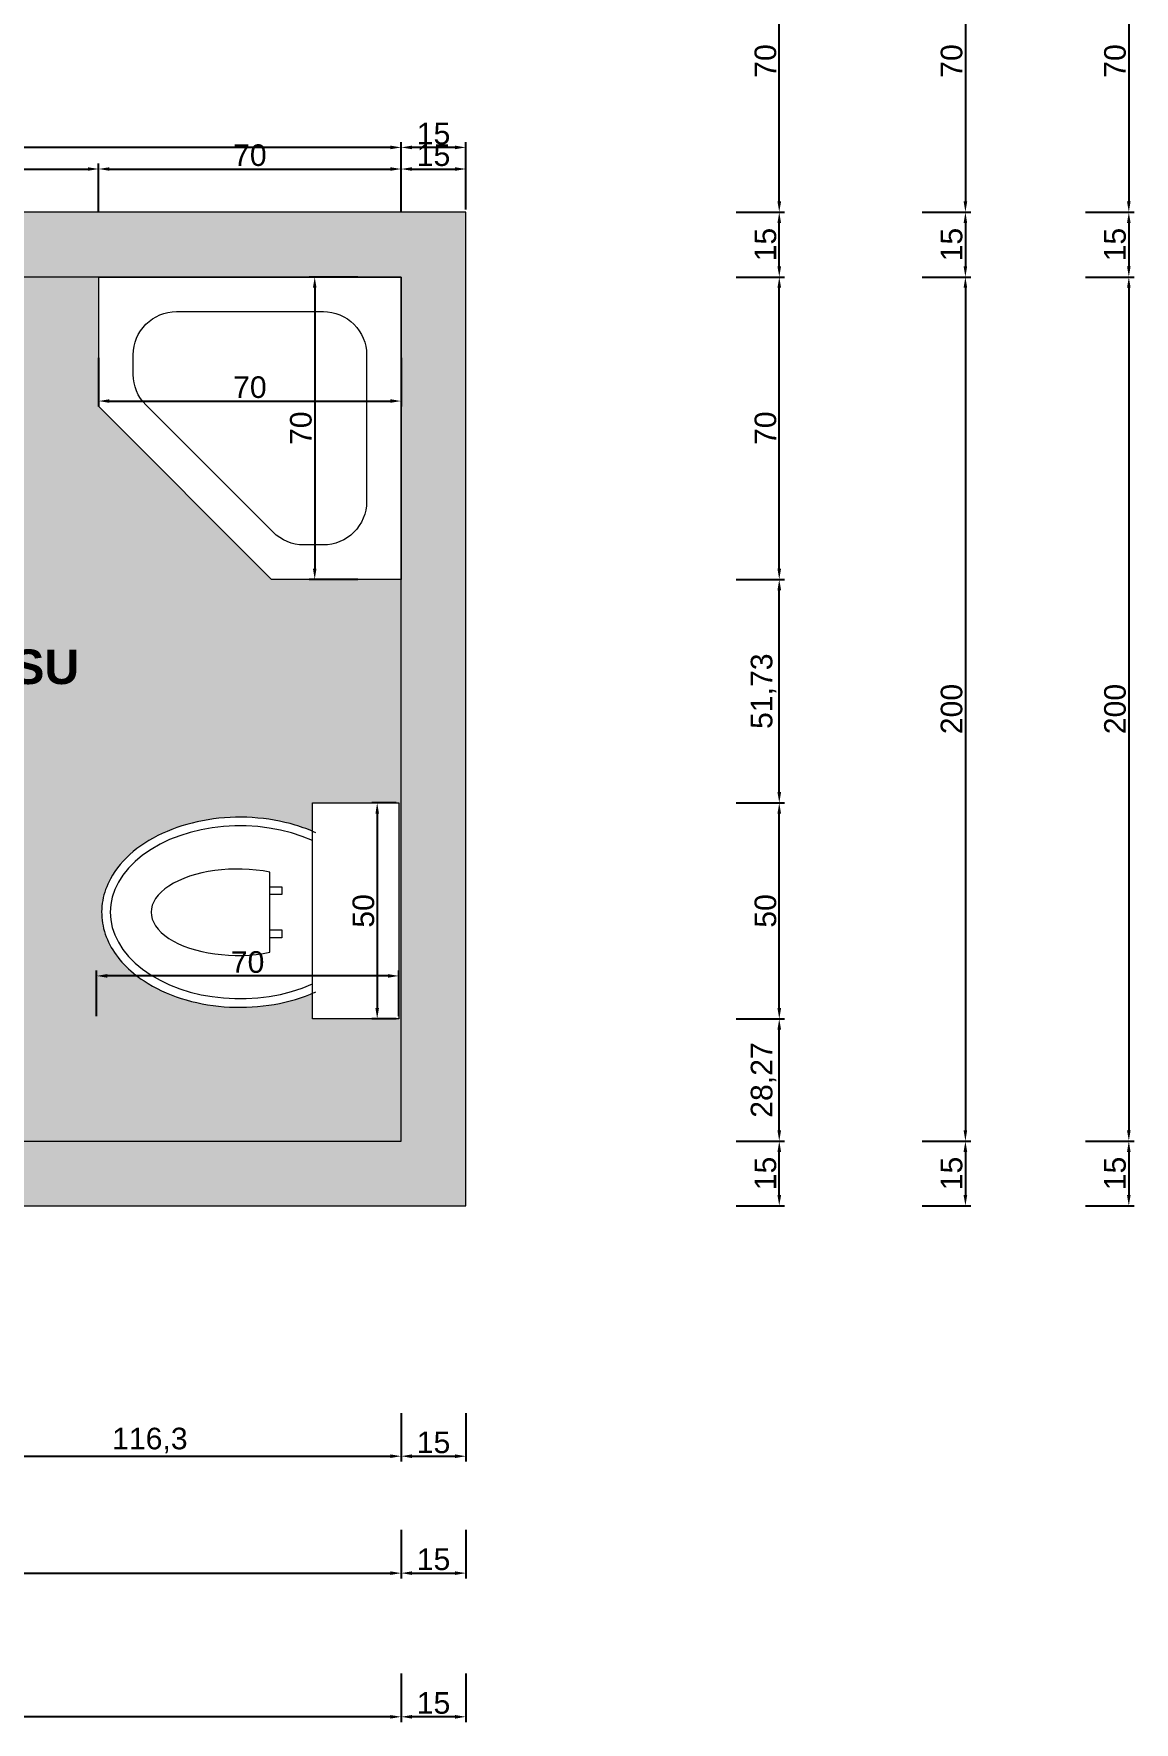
# Model space of a CAD drawing. Header units: centimetres. Extents: x -1214 to 5930, y 2765 to 5950.
# Drawn here: x 5156.2 to 5410.9, y 3075.6 to 3466.4 of the extents above; entities that cross this region are included whole.
import ezdxf

# ---------------------------------------------------------------- set-up
doc = ezdxf.new("R2010")
doc.units = ezdxf.units.CM
for name, color, linetype, lineweight in [('duvar', 251, 'Continuous', 20), ('tefriş', 4, 'Continuous', 9), ('ölçü', 64, 'Continuous', 20)]:
    doc.layers.add(name, color=color, linetype=linetype, lineweight=lineweight)
doc.layers.add('text', color=251, linetype='Continuous')
doc.layers.add('zemin', color=8, linetype='Continuous')
doc.styles.get("Standard").update_dxf_attribs({"font": 'arial.ttf'})
doc.dimstyles.new('yeni ölçü', dxfattribs={"dimtxt": 5, "dimasz": 2.5, "dimexe": 1.25, "dimexo": 0.625, "dimtad": 1, "dimtxsty": 'Standard', "dimcen": 2.45, "dimclrt": 256, "dimadec": 0, "dimazin": 0, "dimtfac": 1, "dimtmove": 0, "dimatfit": 3, "dimfxl": 10, "dimfxlon": 1, "dimarcsym": 0})

# ---------------------------------------------------------------- blocks, each defined once
blk = doc.blocks.new('KLZ_001_Y')
at = {"layer": 'tefriş'}
blk.add_lwpolyline([(0, -50), (-20, -50), (-20, 0), (0, 0)], close=True, dxfattribs=at)
for points in [[(-29.83, -34.56), (-29.83, -16.01)], [(-29.83, -19.4), (-27.1, -19.4), (-27.1, -21.19), (-29.83, -21.19)], [(-29.83, -19.4), (-27.1, -19.4), (-27.1, -21.19), (-29.83, -21.19)], [(-29.83, -29.4), (-27.1, -29.4), (-27.1, -31.19), (-29.83, -31.19)]]:
    blk.add_lwpolyline(points, dxfattribs=at)
for centre, major_axis, ratio, start_param, end_param in [((-36.78, -25.3), (-30, 0), 0.666667, 4.118763, 8.447608), ((-37.31, -25.29), (-20, 0), 0.5, 4.329021, 8.237349)]:
    blk.add_ellipse(centre, major_axis=major_axis, ratio=ratio, start_param=start_param, end_param=end_param, dxfattribs=at)
blk.add_open_spline([(-19.18, -6.9), (-20.7, -6.22), (-22.3, -5.62), (-27.12, -4.19), (-30.49, -3.6), (-37.34, -3.18), (-40.81, -3.35), (-47.5, -4.43), (-50.72, -5.34), (-56.59, -7.82), (-59.24, -9.4), (-63.69, -13.1), (-65.5, -15.23), (-67.62, -19.15), (-68.23, -20.84), (-68.85, -24.3), (-68.86, -26.06), (-68.3, -29.52), (-67.72, -31.22), (-66.03, -34.44), (-64.92, -35.96), (-62.25, -38.77), (-60.7, -40.06), (-56.43, -42.87), (-53.53, -44.23), (-47.25, -46.24), (-43.88, -46.89), (-37.01, -47.43), (-33.51, -47.32), (-26.74, -46.34), (-23.47, -45.47), (-20.04, -44.08), (-19.61, -43.9), (-19.18, -43.7)], degree=3, knots=[4.118763, 4.118763, 4.118763, 4.118763, 4.291947, 4.291947, 4.620793, 4.620793, 4.949639, 4.949639, 5.278485, 5.278485, 5.607332, 5.607332, 5.936178, 5.936178, 6.163927, 6.163927, 6.391676, 6.391676, 6.619425, 6.619425, 6.847174, 6.847174, 7.074923, 7.074923, 7.405918, 7.405918, 7.736913, 7.736913, 8.067908, 8.067908, 8.398904, 8.398904, 8.447608, 8.447608, 8.447608, 8.447608], dxfattribs=at)
blk = doc.blocks.new('DUŞ_001_Y')
at = {"layer": 'tefriş'}
blk.add_lwpolyline([(-70, 0), (0, 0), (0, -60), (0, -70), (-30, -70), (-70, -30), (-70, 0)], dxfattribs=at)
blk.add_lwpolyline([(-52, -8), (-18, -8, -0.414214), (-8, -18), (-8, -52, -0.414214), (-18, -62), (-22.54, -62, -0.198912), (-29.62, -59.07), (-59.07, -29.62, -0.198912), (-62, -22.54), (-62, -18, -0.414214)], format="xyb", close=True, dxfattribs=at)
blk = doc.blocks.new('*D144')
at = {"layer": 'Defpoints', "color": 0, "transparency": 16777216}
for p in [(5256.21, 3495.13), (5256.21, 3425.13), (5409.62, 3425.13)]:
    blk.add_point(p, dxfattribs=at)
at = {"layer": 'ölçü', "color": 0, "lineweight": -2, "transparency": 16777216}
for p, q in [((5399.62, 3495.13), (5410.87, 3495.13)), ((5409.62, 3492.63), (5409.62, 3427.63)), ((5399.62, 3425.13), (5410.87, 3425.13))]:
    blk.add_line(p, q, dxfattribs=at)
at = {"layer": 'ölçü', "color": 0, "transparency": 16777216}
for points in [[(5409.2, 3492.63), (5410.03, 3492.63), (5409.62, 3495.13)], [(5409.2, 3427.63), (5410.03, 3427.63), (5409.62, 3425.13)]]:
    blk.add_solid(points, dxfattribs=at)
at = {"layer": 'ölçü', "transparency": 16777216, "insert": (5406.44, 3460.13), "char_height": 5, "attachment_point": 5, "rotation": 90}
blk.add_mtext('70', dxfattribs=at)
blk = doc.blocks.new('*D145')
at = {"layer": 'Defpoints', "color": 0, "transparency": 16777216}
for p in [(5256.21, 3425.13), (5241.21, 3410.13), (5409.62, 3410.13)]:
    blk.add_point(p, dxfattribs=at)
at = {"layer": 'ölçü', "color": 0, "lineweight": -2, "transparency": 16777216}
for p, q in [((5399.62, 3425.13), (5410.87, 3425.13)), ((5409.62, 3422.63), (5409.62, 3412.63)), ((5399.62, 3410.13), (5410.87, 3410.13))]:
    blk.add_line(p, q, dxfattribs=at)
at = {"layer": 'ölçü', "color": 0, "transparency": 16777216}
for points in [[(5409.2, 3422.63), (5410.03, 3422.63), (5409.62, 3425.13)], [(5409.2, 3412.63), (5410.03, 3412.63), (5409.62, 3410.13)]]:
    blk.add_solid(points, dxfattribs=at)
at = {"layer": 'ölçü', "transparency": 16777216, "insert": (5406.44, 3417.63), "char_height": 5, "attachment_point": 5, "rotation": 90}
blk.add_mtext('15', dxfattribs=at)
blk = doc.blocks.new('*D146')
at = {"layer": 'Defpoints', "color": 0, "transparency": 16777216}
for p in [(5241.21, 3410.13), (5241.21, 3210.13), (5409.62, 3210.13)]:
    blk.add_point(p, dxfattribs=at)
at = {"layer": 'ölçü', "color": 0, "lineweight": -2, "transparency": 16777216}
for p, q in [((5399.62, 3410.13), (5410.87, 3410.13)), ((5409.62, 3407.63), (5409.62, 3212.63)), ((5399.62, 3210.13), (5410.87, 3210.13))]:
    blk.add_line(p, q, dxfattribs=at)
at = {"layer": 'ölçü', "color": 0, "transparency": 16777216}
for points in [[(5409.2, 3407.63), (5410.03, 3407.63), (5409.62, 3410.13)], [(5409.2, 3212.63), (5410.03, 3212.63), (5409.62, 3210.13)]]:
    blk.add_solid(points, dxfattribs=at)
at = {"layer": 'ölçü', "transparency": 16777216, "insert": (5406.44, 3310.13), "char_height": 5, "attachment_point": 5, "rotation": 90}
blk.add_mtext('200', dxfattribs=at)
blk = doc.blocks.new('*D147')
at = {"layer": 'Defpoints', "color": 0, "transparency": 16777216}
for p in [(5241.21, 3210.13), (5256.21, 3195.13), (5409.62, 3195.13)]:
    blk.add_point(p, dxfattribs=at)
at = {"layer": 'ölçü', "color": 0, "lineweight": -2, "transparency": 16777216}
for p, q in [((5399.62, 3210.13), (5410.87, 3210.13)), ((5409.62, 3207.63), (5409.62, 3197.63)), ((5399.62, 3195.13), (5410.87, 3195.13))]:
    blk.add_line(p, q, dxfattribs=at)
at = {"layer": 'ölçü', "color": 0, "transparency": 16777216}
for points in [[(5409.2, 3207.63), (5410.03, 3207.63), (5409.62, 3210.13)], [(5409.2, 3197.63), (5410.03, 3197.63), (5409.62, 3195.13)]]:
    blk.add_solid(points, dxfattribs=at)
at = {"layer": 'ölçü', "transparency": 16777216, "insert": (5406.44, 3202.63), "char_height": 5, "attachment_point": 5, "rotation": 90}
blk.add_mtext('15', dxfattribs=at)
blk = doc.blocks.new('*D133')
at = {"layer": 'Defpoints', "color": 0, "transparency": 16777216}
for p in [(5241.21, 3210.13), (5256.21, 3195.13), (5241.21, 3076.87)]:
    blk.add_point(p, dxfattribs=at)
at = {"layer": 'ölçü', "color": 0, "lineweight": -2, "transparency": 16777216}
for p, q in [((5241.21, 3086.87), (5241.21, 3075.62)), ((5256.21, 3086.87), (5256.21, 3075.62)), ((5253.71, 3076.87), (5243.71, 3076.87))]:
    blk.add_line(p, q, dxfattribs=at)
at = {"layer": 'ölçü', "color": 0, "transparency": 16777216}
for points in [[(5243.71, 3077.28), (5243.71, 3076.45), (5241.21, 3076.87)], [(5253.71, 3077.28), (5253.71, 3076.45), (5256.21, 3076.87)]]:
    blk.add_solid(points, dxfattribs=at)
at = {"layer": 'ölçü', "transparency": 16777216, "insert": (5248.71, 3080.04), "char_height": 5, "attachment_point": 5}
blk.add_mtext('15', dxfattribs=at)
blk = doc.blocks.new('*D134')
at = {"layer": 'Defpoints', "color": 0, "transparency": 16777216}
for p in [(5006.21, 3210.13), (5241.21, 3210.13), (5006.21, 3076.87)]:
    blk.add_point(p, dxfattribs=at)
at = {"layer": 'ölçü', "color": 0, "lineweight": -2, "transparency": 16777216}
for p, q in [((5006.21, 3086.87), (5006.21, 3075.62)), ((5241.21, 3086.87), (5241.21, 3075.62)), ((5238.71, 3076.87), (5008.71, 3076.87))]:
    blk.add_line(p, q, dxfattribs=at)
at = {"layer": 'ölçü', "color": 0, "transparency": 16777216}
for points in [[(5008.71, 3077.28), (5008.71, 3076.45), (5006.21, 3076.87)], [(5238.71, 3077.28), (5238.71, 3076.45), (5241.21, 3076.87)]]:
    blk.add_solid(points, dxfattribs=at)
at = {"layer": 'ölçü', "transparency": 16777216, "insert": (5123.71, 3080.04), "char_height": 5, "attachment_point": 5}
blk.add_mtext('235', dxfattribs=at)
blk = doc.blocks.new('*D148')
at = {"layer": 'Defpoints', "color": 0, "transparency": 16777216}
for p in [(5006.21, 3210.13), (5241.21, 3210.13), (5241.21, 3110.13)]:
    blk.add_point(p, dxfattribs=at)
at = {"layer": 'ölçü', "color": 0, "lineweight": -2, "transparency": 16777216}
for p, q in [((5006.21, 3120.13), (5006.21, 3108.88)), ((5241.21, 3120.13), (5241.21, 3108.88)), ((5008.71, 3110.13), (5238.71, 3110.13))]:
    blk.add_line(p, q, dxfattribs=at)
at = {"layer": 'ölçü', "color": 0, "transparency": 16777216}
for points in [[(5008.71, 3110.54), (5008.71, 3109.71), (5006.21, 3110.13)], [(5238.71, 3110.54), (5238.71, 3109.71), (5241.21, 3110.13)]]:
    blk.add_solid(points, dxfattribs=at)
at = {"layer": 'ölçü', "transparency": 16777216, "insert": (5123.71, 3113.31), "char_height": 5, "attachment_point": 5}
blk.add_mtext('235', dxfattribs=at)
blk = doc.blocks.new('*D149')
at = {"layer": 'Defpoints', "color": 0, "transparency": 16777216}
for p in [(5241.21, 3210.13), (5256.21, 3195.13), (5256.21, 3110.13)]:
    blk.add_point(p, dxfattribs=at)
at = {"layer": 'ölçü', "color": 0, "lineweight": -2, "transparency": 16777216}
for p, q in [((5241.21, 3120.13), (5241.21, 3108.88)), ((5256.21, 3120.13), (5256.21, 3108.88)), ((5243.71, 3110.13), (5253.71, 3110.13))]:
    blk.add_line(p, q, dxfattribs=at)
at = {"layer": 'ölçü', "color": 0, "transparency": 16777216}
for points in [[(5243.71, 3110.54), (5243.71, 3109.71), (5241.21, 3110.13)], [(5253.71, 3110.54), (5253.71, 3109.71), (5256.21, 3110.13)]]:
    blk.add_solid(points, dxfattribs=at)
at = {"layer": 'ölçü', "transparency": 16777216, "insert": (5248.71, 3113.3), "char_height": 5, "attachment_point": 5}
blk.add_mtext('15', dxfattribs=at)
blk = doc.blocks.new('*D194')
at = {"layer": 'Defpoints', "color": 0, "transparency": 16777216}
for p in [(5241.21, 3440.13), (5256.21, 3425.13), (5241.21, 3410.13)]:
    blk.add_point(p, dxfattribs=at)
at = {"layer": 'ölçü', "color": 0, "lineweight": -2, "transparency": 16777216}
for p, q in [((5241.21, 3430.13), (5241.21, 3441.38)), ((5253.71, 3440.13), (5243.71, 3440.13)), ((5256.21, 3430.13), (5256.21, 3441.38))]:
    blk.add_line(p, q, dxfattribs=at)
at = {"layer": 'ölçü', "color": 0, "transparency": 16777216}
for points in [[(5243.71, 3440.54), (5243.71, 3439.71), (5241.21, 3440.13)], [(5253.71, 3440.54), (5253.71, 3439.71), (5256.21, 3440.13)]]:
    blk.add_solid(points, dxfattribs=at)
at = {"layer": 'ölçü', "transparency": 16777216, "insert": (5248.71, 3443.3), "char_height": 5, "attachment_point": 5}
blk.add_mtext('15', dxfattribs=at)
blk = doc.blocks.new('*D195')
at = {"layer": 'Defpoints', "color": 0, "transparency": 16777216}
for p in [(5006.21, 3440.13), (5006.21, 3425.13), (5241.21, 3410.13)]:
    blk.add_point(p, dxfattribs=at)
at = {"layer": 'ölçü', "color": 0, "lineweight": -2, "transparency": 16777216}
for p, q in [((5006.21, 3430.13), (5006.21, 3441.38)), ((5238.71, 3440.13), (5008.71, 3440.13)), ((5241.21, 3430.13), (5241.21, 3441.38))]:
    blk.add_line(p, q, dxfattribs=at)
at = {"layer": 'ölçü', "color": 0, "transparency": 16777216}
for points in [[(5008.71, 3440.54), (5008.71, 3439.71), (5006.21, 3440.13)], [(5238.71, 3440.54), (5238.71, 3439.71), (5241.21, 3440.13)]]:
    blk.add_solid(points, dxfattribs=at)
at = {"layer": 'ölçü', "transparency": 16777216, "insert": (5123.71, 3443.31), "char_height": 5, "attachment_point": 5}
blk.add_mtext('235', dxfattribs=at)
blk = doc.blocks.new('*D199')
at = {"layer": 'Defpoints', "color": 0, "transparency": 16777216}
for p in [(5256.21, 3495.13), (5256.21, 3425.13), (5371.8, 3425.13)]:
    blk.add_point(p, dxfattribs=at)
at = {"layer": 'ölçü', "color": 0, "lineweight": -2, "transparency": 16777216}
for p, q in [((5361.8, 3495.13), (5373.05, 3495.13)), ((5371.8, 3492.63), (5371.8, 3427.63)), ((5361.8, 3425.13), (5373.05, 3425.13))]:
    blk.add_line(p, q, dxfattribs=at)
at = {"layer": 'ölçü', "color": 0, "transparency": 16777216}
for points in [[(5371.38, 3492.63), (5372.21, 3492.63), (5371.8, 3495.13)], [(5371.38, 3427.63), (5372.21, 3427.63), (5371.8, 3425.13)]]:
    blk.add_solid(points, dxfattribs=at)
at = {"layer": 'ölçü', "transparency": 16777216, "insert": (5368.62, 3460.13), "char_height": 5, "attachment_point": 5, "rotation": 90}
blk.add_mtext('70', dxfattribs=at)
blk = doc.blocks.new('*D200')
at = {"layer": 'Defpoints', "color": 0, "transparency": 16777216}
for p in [(5256.21, 3425.13), (5241.21, 3410.13), (5371.8, 3410.13)]:
    blk.add_point(p, dxfattribs=at)
at = {"layer": 'ölçü', "color": 0, "lineweight": -2, "transparency": 16777216}
for p, q in [((5361.8, 3425.13), (5373.05, 3425.13)), ((5371.8, 3422.63), (5371.8, 3412.63)), ((5361.8, 3410.13), (5373.05, 3410.13))]:
    blk.add_line(p, q, dxfattribs=at)
at = {"layer": 'ölçü', "color": 0, "transparency": 16777216}
for points in [[(5371.38, 3422.63), (5372.21, 3422.63), (5371.8, 3425.13)], [(5371.38, 3412.63), (5372.21, 3412.63), (5371.8, 3410.13)]]:
    blk.add_solid(points, dxfattribs=at)
at = {"layer": 'ölçü', "transparency": 16777216, "insert": (5368.62, 3417.63), "char_height": 5, "attachment_point": 5, "rotation": 90}
blk.add_mtext('15', dxfattribs=at)
blk = doc.blocks.new('*D201')
at = {"layer": 'Defpoints', "color": 0, "transparency": 16777216}
for p in [(5241.21, 3410.13), (5241.21, 3210.13), (5371.8, 3210.13)]:
    blk.add_point(p, dxfattribs=at)
at = {"layer": 'ölçü', "color": 0, "lineweight": -2, "transparency": 16777216}
for p, q in [((5361.8, 3410.13), (5373.05, 3410.13)), ((5371.8, 3407.63), (5371.8, 3212.63)), ((5361.8, 3210.13), (5373.05, 3210.13))]:
    blk.add_line(p, q, dxfattribs=at)
at = {"layer": 'ölçü', "color": 0, "transparency": 16777216}
for points in [[(5371.38, 3407.63), (5372.21, 3407.63), (5371.8, 3410.13)], [(5371.38, 3212.63), (5372.21, 3212.63), (5371.8, 3210.13)]]:
    blk.add_solid(points, dxfattribs=at)
at = {"layer": 'ölçü', "transparency": 16777216, "insert": (5368.62, 3310.13), "char_height": 5, "attachment_point": 5, "rotation": 90}
blk.add_mtext('200', dxfattribs=at)
blk = doc.blocks.new('*D202')
at = {"layer": 'Defpoints', "color": 0, "transparency": 16777216}
for p in [(5241.21, 3210.13), (5256.21, 3195.13), (5371.8, 3195.13)]:
    blk.add_point(p, dxfattribs=at)
at = {"layer": 'ölçü', "color": 0, "lineweight": -2, "transparency": 16777216}
for p, q in [((5361.8, 3210.13), (5373.05, 3210.13)), ((5371.8, 3207.63), (5371.8, 3197.63)), ((5361.8, 3195.13), (5373.05, 3195.13))]:
    blk.add_line(p, q, dxfattribs=at)
at = {"layer": 'ölçü', "color": 0, "transparency": 16777216}
for points in [[(5371.38, 3207.63), (5372.21, 3207.63), (5371.8, 3210.13)], [(5371.38, 3197.63), (5372.21, 3197.63), (5371.8, 3195.13)]]:
    blk.add_solid(points, dxfattribs=at)
at = {"layer": 'ölçü', "transparency": 16777216, "insert": (5368.62, 3202.63), "char_height": 5, "attachment_point": 5, "rotation": 90}
blk.add_mtext('15', dxfattribs=at)
blk = doc.blocks.new('*D233')
at = {"layer": 'Defpoints', "color": 0, "transparency": 16777216}
for p in [(5124.91, 3210.29), (5241.21, 3210.13), (5241.21, 3137.19)]:
    blk.add_point(p, dxfattribs=at)
at = {"layer": 'ölçü', "color": 0, "lineweight": -2, "transparency": 16777216}
for p, q in [((5124.91, 3147.19), (5124.91, 3135.94)), ((5241.21, 3147.19), (5241.21, 3135.94)), ((5127.41, 3137.19), (5238.71, 3137.19))]:
    blk.add_line(p, q, dxfattribs=at)
at = {"layer": 'ölçü', "color": 0, "transparency": 16777216}
for points in [[(5127.41, 3137.61), (5127.41, 3136.77), (5124.91, 3137.19)], [(5238.71, 3137.61), (5238.71, 3136.77), (5241.21, 3137.19)]]:
    blk.add_solid(points, dxfattribs=at)
at = {"layer": 'ölçü', "transparency": 16777216, "insert": (5183.06, 3140.82), "char_height": 5, "attachment_point": 5}
blk.add_mtext('116,3', dxfattribs=at)
blk = doc.blocks.new('*D219')
at = {"layer": 'Defpoints', "color": 0, "transparency": 16777216}
for p in [(5241.21, 3210.13), (5256.21, 3195.13), (5256.21, 3137.19)]:
    blk.add_point(p, dxfattribs=at)
at = {"layer": 'ölçü', "color": 0, "lineweight": -2, "transparency": 16777216}
for p, q in [((5241.21, 3147.19), (5241.21, 3135.94)), ((5256.21, 3147.19), (5256.21, 3135.94)), ((5243.71, 3137.19), (5253.71, 3137.19))]:
    blk.add_line(p, q, dxfattribs=at)
at = {"layer": 'ölçü', "color": 0, "transparency": 16777216}
for points in [[(5243.71, 3137.61), (5243.71, 3136.77), (5241.21, 3137.19)], [(5253.71, 3137.61), (5253.71, 3136.77), (5256.21, 3137.19)]]:
    blk.add_solid(points, dxfattribs=at)
at = {"layer": 'ölçü', "transparency": 16777216, "insert": (5248.71, 3140.37), "char_height": 5, "attachment_point": 5}
blk.add_mtext('15', dxfattribs=at)
blk = doc.blocks.new('*D220')
at = {"layer": 'Defpoints', "color": 0, "transparency": 16777216}
for p in [(5241.21, 3210.13), (5328.72, 3210.13), (5256.21, 3195.13)]:
    blk.add_point(p, dxfattribs=at)
at = {"layer": 'ölçü', "color": 0, "lineweight": -2, "transparency": 16777216}
for p, q in [((5318.72, 3210.13), (5329.97, 3210.13)), ((5328.72, 3197.63), (5328.72, 3207.63)), ((5318.72, 3195.13), (5329.97, 3195.13))]:
    blk.add_line(p, q, dxfattribs=at)
at = {"layer": 'ölçü', "color": 0, "transparency": 16777216}
for points in [[(5328.3, 3207.63), (5329.14, 3207.63), (5328.72, 3210.13)], [(5328.3, 3197.63), (5329.14, 3197.63), (5328.72, 3195.13)]]:
    blk.add_solid(points, dxfattribs=at)
at = {"layer": 'ölçü', "transparency": 16777216, "insert": (5325.54, 3202.63), "char_height": 5, "attachment_point": 5, "rotation": 90}
blk.add_mtext('15', dxfattribs=at)
blk = doc.blocks.new('*D221')
at = {"layer": 'Defpoints', "color": 0, "transparency": 16777216}
for p in [(5240.68, 3238.4), (5328.72, 3238.4), (5241.21, 3210.13)]:
    blk.add_point(p, dxfattribs=at)
at = {"layer": 'ölçü', "color": 0, "lineweight": -2, "transparency": 16777216}
for p, q in [((5318.72, 3238.4), (5329.97, 3238.4)), ((5328.72, 3212.63), (5328.72, 3235.9)), ((5318.72, 3210.13), (5329.97, 3210.13))]:
    blk.add_line(p, q, dxfattribs=at)
at = {"layer": 'ölçü', "color": 0, "transparency": 16777216}
for points in [[(5328.3, 3235.9), (5329.14, 3235.9), (5328.72, 3238.4)], [(5328.3, 3212.63), (5329.14, 3212.63), (5328.72, 3210.13)]]:
    blk.add_solid(points, dxfattribs=at)
at = {"layer": 'ölçü', "transparency": 16777216, "insert": (5325.09, 3224.26), "char_height": 5, "attachment_point": 5, "rotation": 90}
blk.add_mtext('28,27', dxfattribs=at)
blk = doc.blocks.new('*D222')
at = {"layer": 'Defpoints', "color": 0, "transparency": 16777216}
for p in [(5240.68, 3288.4), (5328.72, 3288.4), (5240.68, 3238.4)]:
    blk.add_point(p, dxfattribs=at)
at = {"layer": 'ölçü', "color": 0, "lineweight": -2, "transparency": 16777216}
for p, q in [((5318.72, 3288.4), (5329.97, 3288.4)), ((5328.72, 3240.9), (5328.72, 3285.9)), ((5318.72, 3238.4), (5329.97, 3238.4))]:
    blk.add_line(p, q, dxfattribs=at)
at = {"layer": 'ölçü', "color": 0, "transparency": 16777216}
for points in [[(5328.3, 3285.9), (5329.14, 3285.9), (5328.72, 3288.4)], [(5328.3, 3240.9), (5329.14, 3240.9), (5328.72, 3238.4)]]:
    blk.add_solid(points, dxfattribs=at)
at = {"layer": 'ölçü', "transparency": 16777216, "insert": (5325.54, 3263.4), "char_height": 5, "attachment_point": 5, "rotation": 90}
blk.add_mtext('50', dxfattribs=at)
blk = doc.blocks.new('*D223')
at = {"layer": 'Defpoints', "color": 0, "transparency": 16777216}
for p in [(5241.21, 3340.13), (5328.72, 3340.13), (5240.68, 3288.4)]:
    blk.add_point(p, dxfattribs=at)
at = {"layer": 'ölçü', "color": 0, "lineweight": -2, "transparency": 16777216}
for p, q in [((5318.72, 3340.13), (5329.97, 3340.13)), ((5328.72, 3290.9), (5328.72, 3337.63)), ((5318.72, 3288.4), (5329.97, 3288.4))]:
    blk.add_line(p, q, dxfattribs=at)
at = {"layer": 'ölçü', "color": 0, "transparency": 16777216}
for points in [[(5328.3, 3337.63), (5329.14, 3337.63), (5328.72, 3340.13)], [(5328.3, 3290.9), (5329.14, 3290.9), (5328.72, 3288.4)]]:
    blk.add_solid(points, dxfattribs=at)
at = {"layer": 'ölçü', "transparency": 16777216, "insert": (5325.09, 3314.26), "char_height": 5, "attachment_point": 5, "rotation": 90}
blk.add_mtext('51,73', dxfattribs=at)
blk = doc.blocks.new('*D224')
at = {"layer": 'Defpoints', "color": 0, "transparency": 16777216}
for p in [(5241.21, 3410.13), (5328.72, 3410.13), (5241.21, 3340.13)]:
    blk.add_point(p, dxfattribs=at)
at = {"layer": 'ölçü', "color": 0, "lineweight": -2, "transparency": 16777216}
for p, q in [((5318.72, 3410.13), (5329.97, 3410.13)), ((5328.72, 3342.63), (5328.72, 3407.63)), ((5318.72, 3340.13), (5329.97, 3340.13))]:
    blk.add_line(p, q, dxfattribs=at)
at = {"layer": 'ölçü', "color": 0, "transparency": 16777216}
for points in [[(5328.3, 3407.63), (5329.14, 3407.63), (5328.72, 3410.13)], [(5328.3, 3342.63), (5329.14, 3342.63), (5328.72, 3340.13)]]:
    blk.add_solid(points, dxfattribs=at)
at = {"layer": 'ölçü', "transparency": 16777216, "insert": (5325.54, 3375.13), "char_height": 5, "attachment_point": 5, "rotation": 90}
blk.add_mtext('70', dxfattribs=at)
blk = doc.blocks.new('*D225')
at = {"layer": 'Defpoints', "color": 0, "transparency": 16777216}
for p in [(5256.21, 3425.13), (5328.72, 3425.13), (5241.21, 3410.13)]:
    blk.add_point(p, dxfattribs=at)
at = {"layer": 'ölçü', "color": 0, "lineweight": -2, "transparency": 16777216}
for p, q in [((5318.72, 3425.13), (5329.97, 3425.13)), ((5328.72, 3412.63), (5328.72, 3422.63)), ((5318.72, 3410.13), (5329.97, 3410.13))]:
    blk.add_line(p, q, dxfattribs=at)
at = {"layer": 'ölçü', "color": 0, "transparency": 16777216}
for points in [[(5328.3, 3422.63), (5329.14, 3422.63), (5328.72, 3425.13)], [(5328.3, 3412.63), (5329.14, 3412.63), (5328.72, 3410.13)]]:
    blk.add_solid(points, dxfattribs=at)
at = {"layer": 'ölçü', "transparency": 16777216, "insert": (5325.54, 3417.63), "char_height": 5, "attachment_point": 5, "rotation": 90}
blk.add_mtext('15', dxfattribs=at)
blk = doc.blocks.new('*D204')
at = {"layer": 'Defpoints', "color": 0, "transparency": 16777216}
for p in [(5256.21, 3495.13), (5328.72, 3495.13), (5256.21, 3425.13)]:
    blk.add_point(p, dxfattribs=at)
at = {"layer": 'ölçü', "color": 0, "lineweight": -2, "transparency": 16777216}
for p, q in [((5318.72, 3495.13), (5329.97, 3495.13)), ((5328.72, 3427.63), (5328.72, 3492.63)), ((5318.72, 3425.13), (5329.97, 3425.13))]:
    blk.add_line(p, q, dxfattribs=at)
at = {"layer": 'ölçü', "color": 0, "transparency": 16777216}
for points in [[(5328.3, 3492.63), (5329.14, 3492.63), (5328.72, 3495.13)], [(5328.3, 3427.63), (5329.14, 3427.63), (5328.72, 3425.13)]]:
    blk.add_solid(points, dxfattribs=at)
at = {"layer": 'ölçü', "transparency": 16777216, "insert": (5325.54, 3460.13), "char_height": 5, "attachment_point": 5, "rotation": 90}
blk.add_mtext('70', dxfattribs=at)
blk = doc.blocks.new('*D216')
at = {"layer": 'Defpoints', "color": 0, "transparency": 16777216}
for p in [(5171.21, 3435.13), (5116.21, 3410.13), (5171.21, 3410.13)]:
    blk.add_point(p, dxfattribs=at)
at = {"layer": 'ölçü', "color": 0, "lineweight": -2, "transparency": 16777216}
for p, q in [((5116.21, 3425.13), (5116.21, 3436.38)), ((5171.21, 3425.13), (5171.21, 3436.38)), ((5118.71, 3435.13), (5168.71, 3435.13))]:
    blk.add_line(p, q, dxfattribs=at)
at = {"layer": 'ölçü', "color": 0, "transparency": 16777216}
for points in [[(5118.71, 3435.54), (5118.71, 3434.71), (5116.21, 3435.13)], [(5168.71, 3435.54), (5168.71, 3434.71), (5171.21, 3435.13)]]:
    blk.add_solid(points, dxfattribs=at)
at = {"layer": 'ölçü', "transparency": 16777216, "insert": (5143.71, 3438.29), "char_height": 5, "attachment_point": 5}
blk.add_mtext('55', dxfattribs=at)
blk = doc.blocks.new('*D217')
at = {"layer": 'Defpoints', "color": 0, "transparency": 16777216}
for p in [(5241.21, 3435.13), (5171.21, 3410.13), (5241.21, 3410.13)]:
    blk.add_point(p, dxfattribs=at)
at = {"layer": 'ölçü', "color": 0, "lineweight": -2, "transparency": 16777216}
for p, q in [((5171.21, 3425.13), (5171.21, 3436.38)), ((5241.21, 3425.13), (5241.21, 3436.38)), ((5173.71, 3435.13), (5238.71, 3435.13))]:
    blk.add_line(p, q, dxfattribs=at)
at = {"layer": 'ölçü', "color": 0, "transparency": 16777216}
for points in [[(5173.71, 3435.54), (5173.71, 3434.71), (5171.21, 3435.13)], [(5238.71, 3435.54), (5238.71, 3434.71), (5241.21, 3435.13)]]:
    blk.add_solid(points, dxfattribs=at)
at = {"layer": 'ölçü', "transparency": 16777216, "insert": (5206.21, 3438.3), "char_height": 5, "attachment_point": 5}
blk.add_mtext('70', dxfattribs=at)
blk = doc.blocks.new('*D218')
at = {"layer": 'Defpoints', "color": 0, "transparency": 16777216}
for p in [(5256.21, 3435.13), (5256.21, 3425.13), (5241.21, 3410.13)]:
    blk.add_point(p, dxfattribs=at)
at = {"layer": 'ölçü', "color": 0, "lineweight": -2, "transparency": 16777216}
for p, q in [((5241.21, 3425.13), (5241.21, 3436.38)), ((5256.21, 3425.75), (5256.21, 3436.38)), ((5243.71, 3435.13), (5253.71, 3435.13))]:
    blk.add_line(p, q, dxfattribs=at)
at = {"layer": 'ölçü', "color": 0, "transparency": 16777216}
for points in [[(5243.71, 3435.54), (5243.71, 3434.71), (5241.21, 3435.13)], [(5253.71, 3435.54), (5253.71, 3434.71), (5256.21, 3435.13)]]:
    blk.add_solid(points, dxfattribs=at)
at = {"layer": 'ölçü', "transparency": 16777216, "insert": (5248.71, 3438.3), "char_height": 5, "attachment_point": 5}
blk.add_mtext('15', dxfattribs=at)
blk = doc.blocks.new('*D257')
at = {"layer": 'Defpoints', "color": 0, "transparency": 16777216}
for p in [(5241.21, 3410.13), (5221.21, 3340.13), (5241.21, 3340.13)]:
    blk.add_point(p, dxfattribs=at)
at = {"layer": 'ölçü', "color": 0, "lineweight": -2, "transparency": 16777216}
for p, q in [((5231.21, 3410.13), (5219.96, 3410.13)), ((5221.21, 3407.63), (5221.21, 3342.63)), ((5231.21, 3340.13), (5219.96, 3340.13))]:
    blk.add_line(p, q, dxfattribs=at)
at = {"layer": 'ölçü', "color": 0, "transparency": 16777216}
for points in [[(5220.8, 3407.63), (5221.63, 3407.63), (5221.21, 3410.13)], [(5220.8, 3342.63), (5221.63, 3342.63), (5221.21, 3340.13)]]:
    blk.add_solid(points, dxfattribs=at)
at = {"layer": 'ölçü', "transparency": 16777216, "insert": (5218.03, 3375.13), "char_height": 5, "attachment_point": 5, "rotation": 90}
blk.add_mtext('70', dxfattribs=at)
blk = doc.blocks.new('*D258')
at = {"layer": 'Defpoints', "color": 0, "transparency": 16777216}
for p in [(5171.21, 3410.13), (5241.21, 3410.13), (5241.21, 3381.42)]:
    blk.add_point(p, dxfattribs=at)
at = {"layer": 'ölçü', "color": 0, "lineweight": -2, "transparency": 16777216}
for p, q in [((5171.21, 3391.42), (5171.21, 3380.17)), ((5241.21, 3391.42), (5241.21, 3380.17)), ((5173.71, 3381.42), (5238.71, 3381.42))]:
    blk.add_line(p, q, dxfattribs=at)
at = {"layer": 'ölçü', "color": 0, "transparency": 16777216}
for points in [[(5173.71, 3381.84), (5173.71, 3381.01), (5171.21, 3381.42)], [(5238.71, 3381.84), (5238.71, 3381.01), (5241.21, 3381.42)]]:
    blk.add_solid(points, dxfattribs=at)
at = {"layer": 'ölçü', "transparency": 16777216, "insert": (5206.21, 3384.6), "char_height": 5, "attachment_point": 5}
blk.add_mtext('70', dxfattribs=at)
blk = doc.blocks.new('*D259')
at = {"layer": 'Defpoints', "color": 0, "transparency": 16777216}
for p in [(5240.68, 3288.4), (5235.67, 3238.4), (5240.68, 3238.4)]:
    blk.add_point(p, dxfattribs=at)
at = {"layer": 'ölçü', "color": 0, "lineweight": -2, "transparency": 16777216}
for p, q in [((5240.06, 3288.4), (5234.42, 3288.4)), ((5235.67, 3285.9), (5235.67, 3240.9)), ((5240.06, 3238.4), (5234.42, 3238.4))]:
    blk.add_line(p, q, dxfattribs=at)
at = {"layer": 'ölçü', "color": 0, "transparency": 16777216}
for points in [[(5235.26, 3285.9), (5236.09, 3285.9), (5235.67, 3288.4)], [(5235.26, 3240.9), (5236.09, 3240.9), (5235.67, 3238.4)]]:
    blk.add_solid(points, dxfattribs=at)
at = {"layer": 'ölçü', "transparency": 16777216, "insert": (5232.5, 3263.4), "char_height": 5, "attachment_point": 5, "rotation": 90}
blk.add_mtext('50', dxfattribs=at)
blk = doc.blocks.new('*D260')
at = {"layer": 'Defpoints', "color": 0, "transparency": 16777216}
for p in [(5170.68, 3248.36), (5170.68, 3238.4), (5240.68, 3238.4)]:
    blk.add_point(p, dxfattribs=at)
at = {"layer": 'ölçü', "color": 0, "lineweight": -2, "transparency": 16777216}
for p, q in [((5170.68, 3239.02), (5170.68, 3249.61)), ((5238.18, 3248.36), (5173.18, 3248.36)), ((5240.68, 3239.02), (5240.68, 3249.61))]:
    blk.add_line(p, q, dxfattribs=at)
at = {"layer": 'ölçü', "color": 0, "transparency": 16777216}
for points in [[(5173.18, 3248.78), (5173.18, 3247.95), (5170.68, 3248.36)], [(5238.18, 3248.78), (5238.18, 3247.95), (5240.68, 3248.36)]]:
    blk.add_solid(points, dxfattribs=at)
at = {"layer": 'ölçü', "transparency": 16777216, "insert": (5205.68, 3251.54), "char_height": 5, "attachment_point": 5}
blk.add_mtext('70', dxfattribs=at)

msp = doc.modelspace()

# ---------------------------------------------------------------- hatches: boundary and pattern name
at = {"layer": 'duvar', "transparency": 33554636}
h = msp.add_hatch(color=256, dxfattribs=at)
h.dxf.hatch_style = 1
h.paths.add_polyline_path([(4591.213, 3710.127), (4641.213, 3710.127), (4741.213, 3710.127), (4848.106, 3710.127), (4848.106, 3710.338), (4893.106, 3710.338), (5241.213, 3710.127), (5241.213, 3510.127), (4991.213, 3510.127), (4991.213, 3485.127), (5006.213, 3485.127), (5006.213, 3495.127), (5256.213, 3495.127), (5256.213, 3725.127), (4741.213, 3725.127), (4641.213, 3725.127), (4576.213, 3725.127), (4576.213, 3320.127), (4591.213, 3320.127)])
h.paths.add_polyline_path([(5256.213, 3425.127), (5006.213, 3425.127), (4991.213, 3425.127), (4991.213, 3410.127), (5241.213, 3410.127), (5241.213, 3350.127), (5241.213, 3340.127), (5241.213, 3210.127), (4991.213, 3210.127), (4591.213, 3210.127), (4591.213, 3220.127), (4576.213, 3220.127), (4576.213, 3195.127), (4991.213, 3195.127), (5256.213, 3195.127)])
h.paths.add_polyline_path([(5006.213, 3280.127), (4991.213, 3280.127), (4991.213, 3210.127), (5006.213, 3210.127)], flags=17)
h.paths.add_polyline_path([(5006.213, 3410.127), (4991.213, 3410.127), (4991.213, 3340.127), (5006.213, 3340.127)], flags=17)
h.paths.add_polyline_path([(5006.213, 3710.127), (5000.111, 3710.127), (4991.213, 3710.127), (4991.213, 3691.021), (4991.213, 3635.127), (5006.213, 3635.127), (5006.213, 3691.021)], flags=17)
h.paths.add_polyline_path([(5006.213, 3565.127), (5006.213, 3575.127), (4991.213, 3575.127), (4991.213, 3510.127), (5006.213, 3510.127)], flags=17)
at = {"layer": 'zemin', "transparency": 33554636}
h = msp.add_hatch(dxfattribs=at)
h.set_pattern_fill('ANGLE', color=256)
h.set_pattern_definition([(0, (0, 0), (0, 6.985), [5.08, -1.905]), (90, (0, 0), (-6.985, 4e-16), [5.08, -1.905])])
h.paths.add_polyline_path([(5186.213, 3655.127), (5006.213, 3655.127), (5006.213, 3635.127), (5006.213, 3630.127), (5006.213, 3580.127), (5006.213, 3575.127), (5006.213, 3565.127), (5186.213, 3565.127)])
h.paths.add_polyline_path([(5143.768, 3600.141), (5143.768, 3626.141, -0.4142136), (5145.768, 3628.141), (5146.768, 3628.141), (5146.768, 3621.493), (5148.227, 3621.493), (5148.227, 3623.395, -0.4142136), (5153.227, 3628.395), (5173.227, 3628.395, -0.4142136), (5178.227, 3623.395), (5178.227, 3603.395, -0.4142136), (5173.227, 3598.395), (5153.227, 3598.395, -0.4142136), (5148.227, 3603.395), (5146.768, 3603.395), (5146.768, 3598.141), (5145.768, 3598.141, -0.4142136)], flags=16)
h.paths.add_polyline_path([(4911.213, 3626.725), (4911.213, 3629.725), (4991.213, 3629.725), (4991.213, 3635.127), (4991.213, 3691.021), (4991.213, 3710.127), (4893.106, 3710.127), (4893.106, 3665.127), (4872.956, 3665.127, -1), (4867.956, 3665.127), (4848.106, 3665.127), (4848.106, 3710.127), (4843.594, 3710.127), (4843.594, 3504.86), (4688.594, 3504.86), (4688.594, 3710.127), (4681.604, 3710.127), (4681.604, 3664.703), (4661.455, 3664.703, -1), (4656.455, 3664.703), (4636.604, 3664.703), (4636.604, 3710.127), (4591.213, 3710.127), (4591.213, 3320.127), (4591.213, 3315.127), (4586.708, 3315.127), (4586.713, 3225.127), (4591.213, 3225.127), (4591.213, 3220.127), (4591.213, 3210.127), (4991.213, 3210.127), (4991.213, 3280.127), (4991.213, 3285.127, -0.7394425), (4911.213, 3331.725), (4911.213, 3334.725), (4991.213, 3334.725), (4991.213, 3340.127), (4991.213, 3410.127), (4991.213, 3425.127), (4991.213, 3430.127, -0.7394425), (4911.213, 3476.725), (4911.213, 3479.725), (4991.213, 3479.725), (4991.213, 3485.127), (4991.213, 3510.127), (4991.213, 3580.127, -0.7394425)])
h.paths.add_polyline_path([(4671.855, 3377.109), (4671.855, 3342.109, -0.4142136), (4661.855, 3332.109, -0.2350418), (4641.914, 3322.187), (4626.914, 3322.187, -0.4142136), (4601.914, 3347.187), (4601.914, 3372.187, -0.4142136), (4626.914, 3397.187), (4641.914, 3397.187, -0.2371007), (4661.972, 3387.108, -0.4107905)], flags=16)
h.paths.add_polyline_path([(4750.879, 3276.036, -0.2350418), (4760.802, 3256.095), (4760.802, 3241.095, -0.4142136), (4735.802, 3216.095), (4710.802, 3216.095, -0.4142136), (4685.802, 3241.095), (4685.802, 3256.095, -0.2371007), (4695.88, 3276.153, -0.4107905), (4705.879, 3286.036), (4740.879, 3286.036, -0.4142136)], flags=16)
h.paths.add_polyline_path([(4991.213, 3476.725), (4911.213, 3476.725, 0.7394425), (4991.213, 3430.127)], flags=17)
h.paths.add_polyline_path([(4991.213, 3626.725), (4911.213, 3626.725, 0.7394425), (4991.213, 3580.127)], flags=17)
h.paths.add_polyline_path([(4991.213, 3331.725), (4911.213, 3331.725, 0.7394425), (4991.213, 3285.127)], flags=17)
h.paths.add_polyline_path([(5241.213, 3340.127), (5211.213, 3340.127), (5171.213, 3380.127), (5171.213, 3410.127), (5116.213, 3410.127), (5116.213, 3355.127), (5006.213, 3355.127), (5006.213, 3340.127), (5006.213, 3335.127), (5006.213, 3285.127), (5006.213, 3280.127), (5006.213, 3210.127), (5034.913, 3210.127), (5034.913, 3260.286), (5124.913, 3260.286), (5124.913, 3210.127), (5241.213, 3210.127)])
edge = h.paths.add_edge_path(flags=16)
edge.add_spline(control_points=[(5220.683, 3244.335), (5220.524, 3244.268), (5220.363, 3244.202), (5217.211, 3242.928), (5213.942, 3242.061), (5207.174, 3241.081), (5203.677, 3240.968), (5196.807, 3241.507), (5193.435, 3242.158), (5187.156, 3244.17), (5184.249, 3245.53), (5179.987, 3248.336), (5178.43, 3249.621), (5175.765, 3252.431), (5174.655, 3253.956), (5172.966, 3257.178), (5172.388, 3258.875), (5171.822, 3262.337), (5171.836, 3264.1), (5172.457, 3267.555), (5173.063, 3269.247), (5175.188, 3273.164), (5176.991, 3275.292), (5181.445, 3278.995), (5184.096, 3280.572), (5189.967, 3283.059), (5193.188, 3283.969), (5199.878, 3285.048), (5203.347, 3285.216), (5210.19, 3284.797), (5213.562, 3284.21), (5218.085, 3282.862), (5219.41, 3282.389), (5220.683, 3281.853)], knot_values=[4.1496238, 4.1496238, 4.1496238, 4.1496238, 4.1674668, 4.1674668, 4.4984618, 4.4984618, 4.8294569, 4.8294569, 5.160452, 5.160452, 5.4914471, 5.4914471, 5.7191962, 5.7191962, 5.9469453, 5.9469453, 6.1746943, 6.1746943, 6.4024434, 6.4024434, 6.6301925, 6.6301925, 6.9590386, 6.9590386, 7.2878848, 7.2878848, 7.6167309, 7.6167309, 7.9455771, 7.9455771, 8.2744232, 8.2744232, 8.4167465, 8.4167465, 8.4167465, 8.4167465], degree=3, periodic=0)
edge.add_line((5220.683, 3281.853), (5220.683, 3288.396))
edge.add_line((5220.683, 3288.396), (5240.683, 3288.396))
edge.add_line((5240.683, 3288.396), (5240.683, 3238.396))
edge.add_line((5240.683, 3238.396), (5220.683, 3238.396))
edge.add_line((5220.683, 3238.396), (5220.683, 3244.335))
edge = h.paths.add_edge_path(flags=0)
edge.add_ellipse((5203.374, 3263.11), major_axis=(-20, 0), ratio=0.5, start_angle=248.03465, end_angle=471.96535, ccw=False)
edge.add_line((5210.855, 3272.385), (5210.855, 3268.998))
edge.add_line((5210.855, 3268.998), (5213.58, 3268.998))
edge.add_line((5213.58, 3268.998), (5213.58, 3267.202))
edge.add_line((5213.58, 3267.202), (5210.855, 3267.202))
edge.add_line((5210.855, 3267.202), (5210.855, 3258.998))
edge.add_line((5210.855, 3258.998), (5213.58, 3258.998))
edge.add_line((5213.58, 3258.998), (5213.58, 3257.202))
edge.add_line((5213.58, 3257.202), (5210.855, 3257.202))
edge.add_line((5210.855, 3257.202), (5210.855, 3253.836))
h.paths.add_polyline_path([(5006.213, 3335.127), (4991.213, 3335.127), (4991.213, 3334.725), (4991.213, 3331.725), (4991.213, 3285.127), (5006.213, 3285.127)])
h.paths.add_polyline_path([(5006.213, 3480.127), (4991.213, 3480.127), (4991.213, 3479.725), (4991.213, 3476.725), (4991.213, 3430.127), (5006.213, 3430.127)])
h.paths.add_polyline_path([(5006.213, 3630.127), (4991.213, 3630.127), (4991.213, 3629.725), (4991.213, 3626.725), (4991.213, 3580.127), (5006.213, 3580.127)])
h.paths.add_polyline_path([(5006.213, 3635.127), (4991.213, 3635.127), (4991.213, 3630.127), (5006.213, 3630.127)])
h.paths.add_polyline_path([(5006.213, 3580.127), (4991.213, 3580.127), (4991.213, 3575.127), (5006.213, 3575.127)])
h.paths.add_polyline_path([(5006.213, 3485.127), (4991.213, 3485.127), (4991.213, 3480.127), (5006.213, 3480.127)])
h.paths.add_polyline_path([(5006.213, 3430.127), (4991.213, 3430.127), (4991.213, 3425.127), (5006.213, 3425.127)])
h.paths.add_polyline_path([(5006.213, 3285.127), (4991.213, 3285.127), (4991.213, 3280.127), (5006.213, 3280.127)])
h.paths.add_polyline_path([(5006.213, 3340.127), (4991.213, 3340.127), (4991.213, 3335.127), (5006.213, 3335.127)])

# ---------------------------------------------------------------- linework, layer by layer
at = {"layer": 'duvar'}
for points in [[(4576.213, 3220.127), (4576.213, 3195.127), (4991.213, 3195.127), (5256.213, 3195.127), (5256.213, 3425.127), (5006.213, 3425.127), (5006.213, 3435.127)], [(4591.213, 3220.127), (4591.213, 3210.127), (4991.213, 3210.127), (5241.213, 3210.127), (5241.213, 3410.127), (4991.213, 3410.127), (4991.213, 3425.127)]]:
    msp.add_lwpolyline(points, dxfattribs=at)

# ---------------------------------------------------------------- block references
at = {"layer": 'tefriş'}
for name, p in [('DUŞ_001_Y', (5241.213, 3410.127)), ('KLZ_001_Y', (5240.683, 3288.396))]:
    msp.add_blockref(name, p, dxfattribs=at)

# ---------------------------------------------------------------- texts
at = {"layer": 'text', "insert": (5040.818, 3323.913), "char_height": 8, "attachment_point": 1, "bg_fill": 1, "box_fill_scale": 1.5, "bg_fill_color": 7, "bg_fill_transparency": 0}
msp.add_mtext_dynamic_manual_height_columns('\\A1;\\pxqc;{\\fArial|b1|i0|c162|p34;EBEVEYN BANYOSU\\P4,7 m\\H0.7x;\\S2^ ;}', width=139.42769, gutter_width=150, heights=[24.341], dxfattribs=at)

# ---------------------------------------------------------------- dimensions: what is measured, and where the dimension line sits
at = {"layer": 'ölçü'}
for base, p1, p2, picture, middle in [((5409.618, 3425.127), (5256.213, 3495.127), (5256.213, 3425.127), '*D144', (5406.44, 3460.127)), ((5371.798, 3425.127), (5256.213, 3495.127), (5256.213, 3425.127), '*D199', (5368.62, 3460.127)), ((5328.72, 3495.127), (5256.213, 3425.127), (5256.213, 3495.127), '*D204', (5325.542, 3460.127)), ((5409.618, 3410.127), (5256.213, 3425.127), (5241.213, 3410.127), '*D145', (5406.44, 3417.627)), ((5371.798, 3410.127), (5256.213, 3425.127), (5241.213, 3410.127), '*D200', (5368.62, 3417.627)), ((5328.72, 3425.127), (5241.213, 3410.127), (5256.213, 3425.127), '*D225', (5325.542, 3417.627)), ((5409.618, 3210.127), (5241.213, 3410.127), (5241.213, 3210.127), '*D146', (5406.44, 3310.127)), ((5371.798, 3210.127), (5241.213, 3410.127), (5241.213, 3210.127), '*D201', (5368.62, 3310.127)), ((5328.72, 3410.127), (5241.213, 3340.127), (5241.213, 3410.127), '*D224', (5325.542, 3375.127)), ((5328.72, 3340.127), (5240.683, 3288.396), (5241.213, 3340.127), '*D223', (5325.09, 3314.261)), ((5328.72, 3288.396), (5240.683, 3238.396), (5240.683, 3288.396), '*D222', (5325.542, 3263.396)), ((5328.72, 3238.396), (5241.213, 3210.127), (5240.683, 3238.396), '*D221', (5325.09, 3224.261)), ((5409.618, 3195.127), (5241.213, 3210.127), (5256.213, 3195.127), '*D147', (5406.44, 3202.627)), ((5371.798, 3195.127), (5241.213, 3210.127), (5256.213, 3195.127), '*D202', (5368.62, 3202.627))]:
    dim = msp.add_linear_dim(base=base, p1=p1, p2=p2, angle=90, dimstyle='yeni ölçü', override={"dimtmove": 1}, dxfattribs=at)
    dim.commit()
    dim.dimension.update_dxf_attribs({"geometry": picture, "text_midpoint": middle})
for base, p1, p2, picture, middle in [((5006.213, 3440.127), (5241.213, 3410.127), (5006.213, 3425.127), '*D195', (5123.713, 3443.306)), ((5171.213, 3435.127), (5116.213, 3410.127), (5171.213, 3410.127), '*D216', (5143.713, 3438.294)), ((5241.213, 3435.127), (5171.213, 3410.127), (5241.213, 3410.127), '*D217', (5206.213, 3438.305)), ((5256.213, 3435.127), (5241.213, 3410.127), (5256.213, 3425.127), '*D218', (5248.713, 3438.305)), ((5006.213, 3076.865), (5241.213, 3210.127), (5006.213, 3210.127), '*D134', (5123.713, 3080.045)), ((5241.213, 3110.127), (5006.213, 3210.127), (5241.213, 3210.127), '*D148', (5123.713, 3113.306)), ((5241.213, 3137.191), (5124.913, 3210.286), (5241.213, 3210.127), '*D233', (5183.063, 3140.821)), ((5256.213, 3110.127), (5241.213, 3210.127), (5256.213, 3195.127), '*D149', (5248.713, 3113.305)), ((5256.213, 3137.191), (5241.213, 3210.127), (5256.213, 3195.127), '*D219', (5248.713, 3140.369))]:
    dim = msp.add_linear_dim(base=base, p1=p1, p2=p2, dimstyle='yeni ölçü', override={"dimtmove": 1}, dxfattribs=at)
    dim.commit()
    dim.dimension.update_dxf_attribs({"geometry": picture, "text_midpoint": middle})
for base, p1, p2, picture, middle in [((5241.213, 3440.127), (5256.213, 3425.127), (5241.213, 3410.127), '*D194', (5248.713, 3443.305)), ((5241.213, 3381.422), (5171.213, 3410.127), (5241.213, 3410.127), '*D258', (5206.213, 3384.6)), ((5170.683, 3248.364), (5240.683, 3238.396), (5170.683, 3238.396), '*D260', (5205.683, 3251.541)), ((5241.213, 3076.865), (5256.213, 3195.127), (5241.213, 3210.127), '*D133', (5248.713, 3080.043))]:
    dim = msp.add_linear_dim(base=base, p1=p1, p2=p2, dimstyle='yeni ölçü', dxfattribs=at)
    dim.commit()
    dim.dimension.update_dxf_attribs({"geometry": picture, "text_midpoint": middle})
for base, p1, p2, picture, middle in [((5221.213, 3340.127), (5241.213, 3410.127), (5241.213, 3340.127), '*D257', (5218.035, 3375.127)), ((5235.673, 3238.396), (5240.683, 3288.396), (5240.683, 3238.396), '*D259', (5232.496, 3263.396)), ((5328.72, 3210.127), (5256.213, 3195.127), (5241.213, 3210.127), '*D220', (5325.542, 3202.627))]:
    dim = msp.add_linear_dim(base=base, p1=p1, p2=p2, angle=90, dimstyle='yeni ölçü', dxfattribs=at)
    dim.commit()
    dim.dimension.update_dxf_attribs({"geometry": picture, "text_midpoint": middle})

doc.saveas('drawing.dxf')
